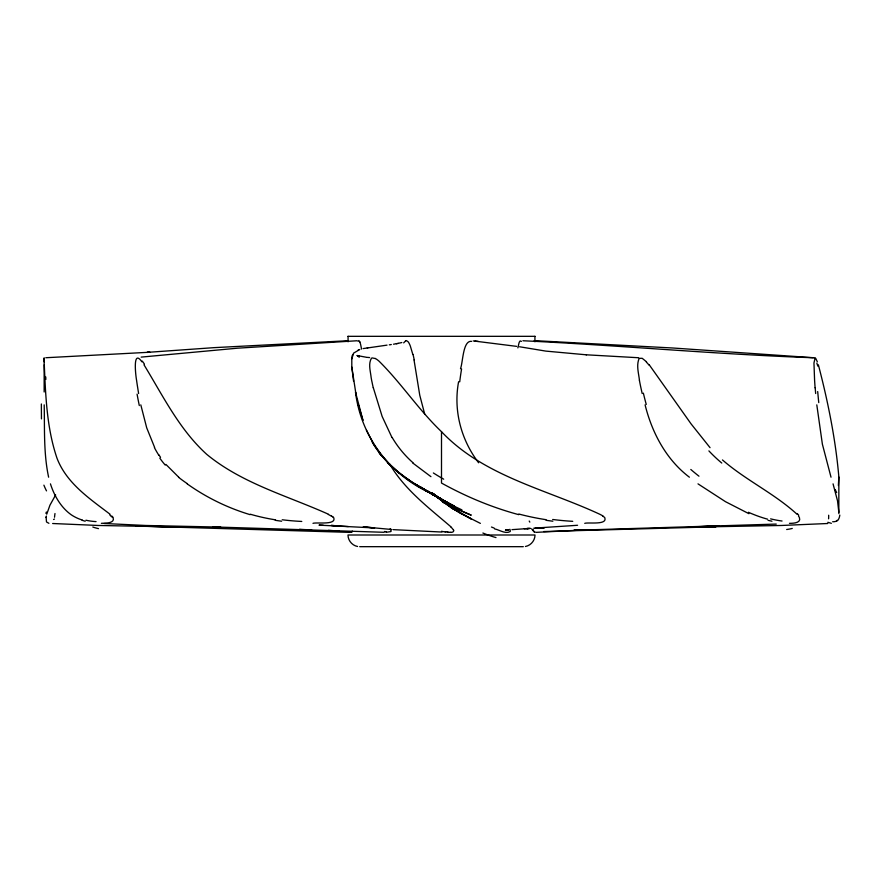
<?xml version="1.0" encoding="UTF-8"?>
<svg xmlns="http://www.w3.org/2000/svg" width="883" height="883" viewBox="0 0 883 883"><rect width="100%" height="100%" fill="white"/><g stroke="black" fill="none" stroke-linecap="round" stroke-linejoin="round"><path stroke-width="1.32" d="M348.068 341.809L348.079 336.324M838.828 513.63L838.85 476.963C835.572 439.105 827.956 401.544 818.364 364.8M534.877 531.721L534.48 532.35M352.273 531.08L351.875 532.217L350.661 532.294M46.148 517.659L46.501 521.963L48.907 523.321M838.375 485.507L838.85 477.03M458.597 381.71C453.266 410.352 461.014 439.745 478.619 462.78M46.214 517.03L46.369 516.036M355.97 394.171L351.809 367.019L351.798 358.873L353.586 353.134L359.811 349.502M351.798 358.873L352.273 355.904M460.484 368.741C463.034 362.35 462.813 340.121 471.621 341.357M517.868 347.88C518.542 346.577 518.851 338.873 521.467 341.357M46.733 514.226L49.934 505.208L55.64 494.944M505.959 529.634L505.44 530.197M352.317 355.75L352.725 354.547M358.101 341.324L358.63 340.661A1.744 0.817 88.8 0 1 359.006 340.672L359.856 342.008M403.663 342.891L405.838 340.661M837.172 520.308L836.466 521.224M505.738 529.977L507.681 529.932M814.292 358.068L815.671 358.288L817.349 361.809M358.023 350.198L358.664 349.933M525.44 546.489C530.826 545.528 535.032 540.473 534.999 534.999L348.001 534.999C347.968 540.473 352.174 545.528 357.571 546.489M401.831 342.538L397.593 343.498M363.123 348.586L387.019 345.132M398.222 343.377L397.803 343.465M397.273 343.564L393.509 344.204M396.412 343.719L397.063 343.597M368.068 347.648L367.218 347.792M141.159 357.107L237.648 348.178L357.14 340.75M391.312 344.536L390.562 344.646M390.065 344.723L389.304 344.823M577.57 525.275L535.23 528.067L544.612 527.648L539.943 527.879M508.818 529.833L506.577 530.01L508.343 529.877L507.515 529.932M450.76 532.416L452.151 532.217A1.799 1.788 64.4 0 0 453.73 530.208M529.281 528.453L511.974 529.645M530.595 528.365L526.875 528.608L529.535 528.464M524.325 528.762L527.99 528.553M535.882 532.372L581.202 530.098L577.791 530.208L776.245 524.072M347.747 340.75L214.05 347.648L147.008 352.394L149.933 352.218L45.795 357.736M533.74 528.222L543.012 527.725M827.779 523.509L781.466 525.473L695.053 527.107L716.047 526.732L705.042 527.074M700.638 526.676L719.104 526.003L688.641 526.952L699.314 526.732M543.652 531.555L705.451 527.074M101.368 523.321C104.889 523.111 115.276 523.564 113.09 517.659A9.227 5.099 89 0 0 112.671 517.063M789.468 523.321C792.879 523.409 801.477 523.067 799.424 517.659A9.227 4.106 -89.1 0 0 799.115 516.996L798.464 516.036M312.979 523.321C316.842 522.063 336.699 525.363 333.708 517.659A9.227 8.852 87.2 0 0 332.99 517.041M584.734 523.321C588.531 522.107 607.692 525.308 604.767 517.659A9.227 8.455 -88 0 0 604.093 517.03L602.758 516.036M348.001 336.324L534.999 336.324M212.66 527.074L220.717 527.107L145.772 525.473L104.382 523.509M359.69 546.676L523.31 546.676M333.332 530.672L328.167 530.506L338.917 530.826L217.637 527.074M831.378 523.321L827.835 522.294M333.708 530.683L384.149 532.294M323.266 525.275L318.995 525.142L374.602 527.946L363.266 526.842L391.82 529.502M349.701 532.372L136.125 526.003L185.75 527.107L98.311 525.473L52.638 523.509M813.022 357.736C716.179 354.348 619.7 345.352 522.924 340.75M638.541 357.736L586.113 354.789M441.997 532.052L393.211 529.645M534.138 340.617L672.714 347.99L813.662 357.736M348.321 526.566L331.257 525.429L340.341 526.058M448.608 532.394L448.034 532.35M586.467 354.823L545.804 351.103L519.579 346.765M369.635 357.571L367.207 357.361M366.544 357.306L357.052 355.529M473.211 340.915L516.643 346.368M474.922 341.081L478.277 341.412M386.125 532.294L390.904 531.577A1.126 0.938 -89.8 0 0 391.103 530.97L390.209 528.597M552.846 521.224L546.113 520.308M281.622 521.224L275.231 520.308M445.772 532.074L445.198 531.985M444.613 531.886L441.5 531.279M771.974 521.224L768.033 520.308M518.729 514.657C491.809 507.405 465.871 496.566 441.5 483.045L441.5 431.688C418.719 409.988 401.412 383.31 379.105 361.235A23.631 23.212 79.9 0 0 375.33 358.476M85.198 521.224L82.152 520.308M358.277 356.125L359.315 356.434M250.121 514.657C227.659 507.924 206.28 497.471 187.185 483.862M494.623 528.895C499.314 529.811 505.473 534.292 510.142 531.577A1.126 0.762 89.9 0 0 510.308 530.97L509.888 529.259M748.905 513.685L725.495 501.687L698 483.862M480.374 523.376L460.186 513.178L450.926 507.35L471.412 519.016L451.688 508.111L435.451 495.827M461.908 509.877L446.533 502.604L426.644 490.518L450.507 504.491L429.778 492.405M375.297 358.531L372.173 357.924A2.141 2.108 88.4 0 0 371.39 358.366C368.079 364.083 370.507 371.279 371.136 377.46A141.28 139.216 -89.6 0 0 371.831 381.29L372.019 382.019A195.286 193.211 -87.5 0 0 373.244 387.747M328.421 514.226C287.229 495.738 242.119 483.476 206.754 454.359C179.37 429.557 162.958 395.871 143.995 364.8M420.992 487.151L432.902 494.756L446.776 502.162L414.911 483.95L438.785 497.869L425.297 490.396L427.814 491.886C388.542 473.111 360.805 435.529 355.507 392.184L362.979 420.463L358.31 404.878L359.006 407.096M429.966 492.427L450.507 504.491M432.902 494.756L454.447 506.169L436.279 496.654M432.836 494.502L453.2 506.5L431.003 493.045M430.937 476.654L412.803 463.034M431.114 493.089L442.648 500.639L432.14 493.222M331.589 516.036L333.001 517.03M357.935 356.037L357.295 355.551L359.226 357.251M432.063 493.045C443.641 502.835 457.228 509.634 471.257 515.153L453.244 507.328L432.063 493.045L435.176 495.319M437.251 496.831L443.487 501.367L459.999 510.242L443.487 501.367L433.862 494.292M432.03 493.045L439.315 498.674L449.436 504.745L432.206 493.156M435.429 495.782L453.774 509.138L442.637 501.743L444.425 502.979L431.919 492.891M431.953 492.902L438.222 498.034L432.052 492.846M689.391 477.195C666.157 459.557 652.029 432.78 645.087 404.867M722.471 459.944C745.682 480.175 774.303 493.409 796.996 514.226M178.719 477.195L165.894 464.403M815.097 358.023L813.96 362.99L814.59 380.242A195.132 61.953 89.6 0 0 815.108 387.78M110.022 514.226C89.624 498.641 66.7 483.376 57.086 458.454C46.788 428.432 45.651 396.246 44.293 364.8M441.5 431.688C483.696 476.268 545.86 489.182 599.723 514.226A42.461 39.536 -74 0 1 602.824 515.904M646.522 361.809L642.173 358.288L639.193 358.366C636.124 365.198 638.663 373.101 639.435 380.242M450.794 526.721C428.685 507.67 404.712 489.723 389.668 464.072M710.042 447.659L691.091 423.906L649.237 364.8M111.865 516.036L112.682 517.03M531.643 528.895L534.06 531.886M141.898 361.809C132.428 348.2 135.717 375.849 136.567 380.242A195.132 129.26 -89.6 0 0 137.693 387.714L138.609 393.52M372.207 442.074C385.816 465.794 408.917 481.754 432.637 494.237L417.085 485.507L421.346 487.968L406.721 478.619L410.418 481.136L396.489 470.749L399.602 473.299L387.405 462.35L389.988 464.899L379.215 452.813L381.301 455.363L373.862 444.613L366.423 430.187M158.94 454.933L160.529 457.328M391.986 437.549L382.151 416.467L373.31 387.725M154.624 447.416L146.71 427.847L140.805 404.867M424.778 414.447L419.756 395.209L414.028 359.966M50.441 483.862C54.249 495.727 60.784 507.239 71.059 514.657A222.284 95.485 -53.9 0 0 82.318 520.054M831.013 477.195L822.382 444.182L816.797 404.867M833.055 483.862L837.537 500.893L838.85 512.35M412.836 354.491L410.374 346.202A19.625 18.168 87 0 0 408.31 341.964L406.577 340.672A1.744 1.611 87.3 0 0 405.838 340.661M642.184 393.52L640.892 387.725A195.132 166.39 89.4 0 1 639.402 380.253M48.62 477.195C43.51 453.476 44.735 428.972 44.194 404.867M361.533 349.105L360.981 346.202A19.625 9.139 88.7 0 0 359.889 341.964M351.809 367.019L353.575 381.18M815.671 393.52L815.164 387.725M44.216 361.809L44.15 357.858L44.15 391.997M534.921 336.324L534.932 341.82M45.916 513.365A42.461 6.887 84.2 0 1 46.402 512.008M46.126 517.493A9.227 1.038 89.2 0 1 46.203 516.864M54.536 517.239A212.317 28.852 -61 0 1 54.978 513.542M54.426 519.061A242.372 28.399 -52 0 1 53.587 519.502M45.839 379.447A67.483 1.943 86.9 0 1 45.75 376.942M109.878 515.032A42.461 21.512 83.3 0 1 111.655 516.886M98.499 528.63A212.317 96.115 -57.4 0 1 92.814 527.008M96.059 521.61A242.372 100.221 -47.9 0 1 85.938 520.23M46.512 490.882A207.064 75.044 -66.9 0 1 43.896 485.153M41.457 418.884A256.534 17.66 -89 0 1 41.358 403.973M142.262 361.081A67.483 41.821 86.1 0 1 144.404 364.072M328.321 514.458A42.461 39.845 73.1 0 1 331.478 516.246M311.644 529.866A212.317 176.114 -30.6 0 1 299.602 529.237M301.776 521.445A242.372 181.942 -22.4 0 1 282.229 519.767M275.43 519.822A222.284 177.439 -28 0 1 250.353 514.237M187.317 483.674A207.064 171.578 -49.2 0 1 178.609 477.339M165.264 465.109A110.11 86.346 -78.5 0 1 159.812 458.145M158.763 455.142A100.541 75.783 -83.9 0 1 154.415 447.615M139.304 405.562A258.244 179.194 -88.6 0 1 137.075 394.127M443.685 479.182A202.726 183.421 29.6 0 1 433.365 472.957M413.023 462.78A104.249 103.598 13.2 0 1 392.151 437.46M586.202 529.855A212.317 173.708 33.3 0 1 574.16 529.811M572.725 521.323A242.372 178.532 25.4 0 1 552.67 519.48M546.091 519.69A222.284 176.368 29.1 0 1 518.807 514.016M646.323 362.052A67.483 59.304 -83.5 0 1 648.994 365.054M721.775 463.056A158.83 96.236 75.8 0 1 708.906 450.904M797.194 513.575A42.461 20.728 -83.4 0 1 798.74 515.253M792.272 528.431A212.317 90.022 57.9 0 1 786.654 529.513M782.051 521.025A242.372 91.589 48.7 0 1 770.616 518.862M767.537 519.16A223.035 93.057 54.2 0 1 748.42 512.272M698.961 476.191A207.064 116.192 63.8 0 1 690.804 469.469M646.246 404.425A258.244 214.194 88.2 0 1 643.365 393.134M816.83 363.101A67.483 24.856 -86.7 0 1 817.779 366.103M828.673 515.219A212.317 35.784 60.8 0 1 828.596 518.818M836.4 521.136A242.372 38.212 51.8 0 1 832.636 521.743M839.799 515.065A223.079 34.36 57.4 0 1 837.437 520.716M836.654 492.526A207.064 9.812 68.5 0 1 835.163 489.59M818.762 402.615A258.244 71.402 88.9 0 1 817.691 391.566M350.86 531.886A40.574 10.541 -62 0 1 350.198 531.864M386.335 531.732A40.574 30.309 -47 0 1 384.491 531.489M447.526 531.952A37.318 33.742 13.9 0 1 445.827 531.732M448.023 532.372A30.232 26.931 13.2 0 1 447.504 532.317M450.749 532.283A18.079 17.616 24 0 1 448.619 532.228M450.683 526.842A13.201 13.102 -89.3 0 1 453.498 530.208M413.034 354.447A132.991 123.962 87.6 0 1 414.226 359.922M495.992 537.581A93.223 44.492 38.2 0 1 482.88 533.023M494.182 528.111A82.605 28.179 34.6 0 1 491.467 527.019M459.712 381.853A256.765 247.494 -87.6 0 1 461.588 368.939M532.913 529.48A82.605 6.788 39.1 0 1 533.641 530.429M529.822 522.118A40.574 1.932 63 0 1 529.215 521.047M359.072 356.368L357.924 356.015L359.072 356.368M443.376 500.595L429.756 492.747L443.376 500.595"/></g></svg>
